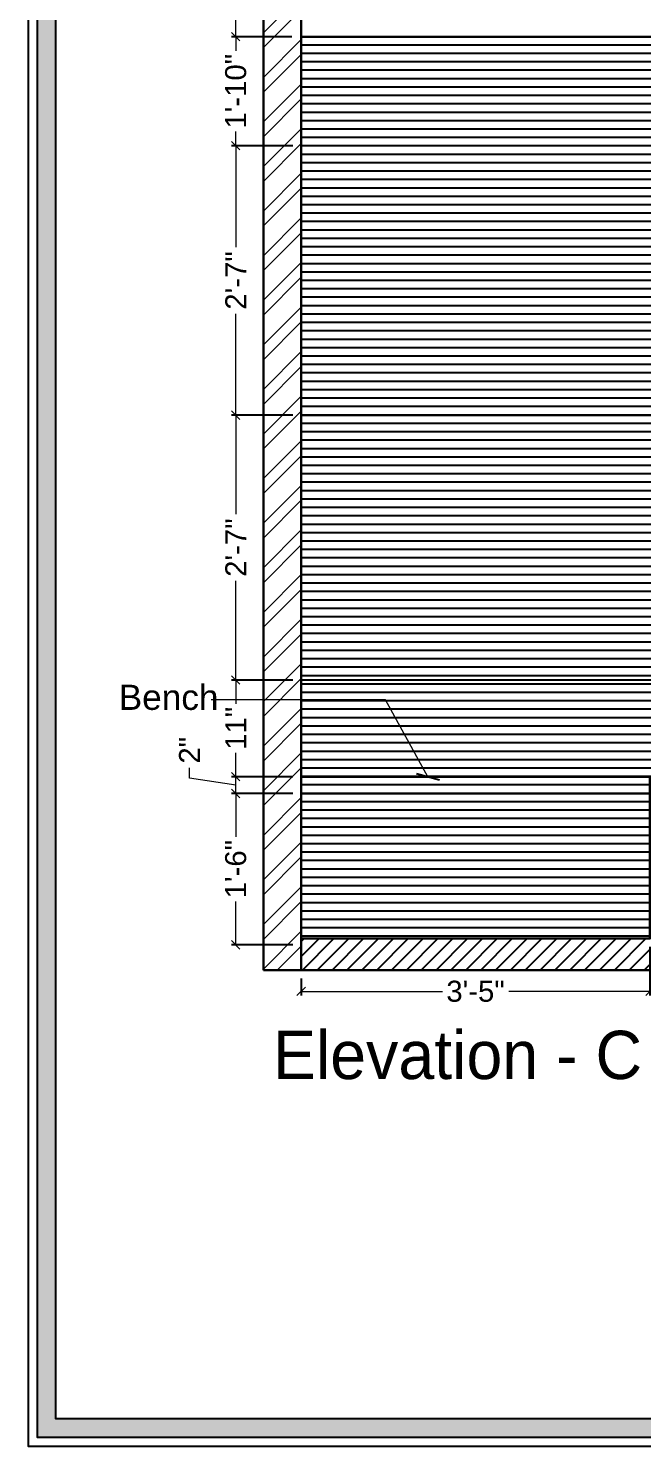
# Model space of a CAD drawing. Header units: millimetres. Extents: x 56222 to 3066687, y -650199 to -121287.
# Drawn here: x 149513 to 149586.1, y -182696.7 to -182528.1 of the extents above; entities that cross this region are included whole.
import ezdxf

# ---------------------------------------------------------------- set-up
doc = ezdxf.new("R2010")
doc.units = ezdxf.units.MM
doc.header["$MEASUREMENT"] = 0
doc.header["$PDMODE"] = 35
doc.linetypes.add('DASHED2', pattern=[0.375, 0.25, -0.125])
doc.layers.get('Defpoints').update_dxf_attribs({"color": 220})
for name, color, linetype, lineweight in [('dim05', 1, 'Continuous', 13), ('LABALLING', 1, 'Continuous', 25), ('NAME PLATE', 7, 'Continuous', 25), ('sec. mark', 5, 'Continuous', 25), ('wall', 7, 'Continuous', 30), ('XX~SLAB ( BEAM )~ ( DIM )', 7, 'Continuous', 9)]:
    doc.layers.add(name, color=color, linetype=linetype, lineweight=lineweight)
doc.layers.add('hatch', color=253, linetype='Continuous', lineweight=0, transparency=0.4)
doc.styles.add('Aerial', font='arial.ttf')
doc.styles.add('Arial', font='arial.ttf')
doc.styles.add('DATE', font='swissc.ttf', dxfattribs={"height": 6.75})
doc.styles.get("Standard").update_dxf_attribs({"font": 'arial.ttf', "height": 6})
doc.dimstyles.new('ISO-25', dxfattribs={"dimtxt": 2.5, "dimasz": 1, "dimexe": 0.5, "dimexo": 1, "dimtad": 0, "dimdec": 1, "dimlunit": 4, "dimtxsty": 'Standard', "dimblk": 'OBLIQUE', "dimcen": 2.5, "dimclrd": 1, "dimclre": 1, "dimclrt": 5, "dimadec": 0, "dimazin": 0, "dimtfac": 1, "dimtdec": 1, "dimtmove": 0, "dimatfit": 3, "dimfxl": 1, "dimlwd": -1, "dimarcsym": 0})
doc.dimstyles.new('NEW ', dxfattribs={"dimtxt": 3, "dimasz": 2, "dimexe": 1, "dimexo": 1, "dimgap": 0.089996337890625, "dimtad": 0, "dimtoh": 1, "dimzin": 3, "dimdsep": 46, "dimlunit": 4, "dimtxsty": 'Aerial', "dimblk": 'OBLIQUE', "dimcen": 0.089996337890625, "dimdle": 1, "dimclrd": 252, "dimclre": 252, "dimclrt": 7, "dimadec": 0, "dimazin": 1, "dimtfac": 1, "dimtdec": 0, "dimtofl": 0, "dimtmove": 1, "dimatfit": 3, "dimldrblk": 'OBLIQUE', "dimfxl": 1, "dimtolj": 1, "dimtzin": 0, "dimlwd": 5, "dimlwe": 5, "dimarcsym": 0})
pattern_1 = [(0, (-4547.035893649212, -187.0167556332599), (0, 1), [])]

# ---------------------------------------------------------------- blocks, each defined once
blk = doc.blocks.new('_Oblique')
at = {"layer": 'wall', "color": 0, "lineweight": -2}
blk.add_line((-0.5, -0.5), (0.5, 0.5), dxfattribs=at)
blk = doc.blocks.new('*D683')
at = {"layer": 'Defpoints', "color": 0, "lineweight": 25, "transparency": 16777216}
for p in [(149537.6872772225, -182619.0666364986), (149545.4719585796, -182619.0666364986), (149545.4719585795, -182637.0666364986)]:
    blk.add_point(p, dxfattribs=at)
at = {"layer": 'dim05', "color": 1, "linetype": 'Continuous', "lineweight": -2, "transparency": 16777216}
for p, q in [((149544.4719585796, -182619.0666364986), (149537.1872772225, -182619.0666364986)), ((149544.4719585795, -182637.0666364986), (149537.1872772225, -182637.0666364986))]:
    blk.add_line(p, q, dxfattribs=at)
at = {"layer": 'dim05', "color": 1, "linetype": 'Continuous', "transparency": 16777216}
for p, q in [((149537.6872772225, -182619.0666364986), (149537.6872772225, -182624.2364864303)), ((149537.6872772225, -182637.0666364986), (149537.6872772225, -182631.8967865668))]:
    blk.add_line(p, q, dxfattribs=at)
at = {"layer": 'dim05', "color": 1, "transparency": 16777216}
for p, rotation in [((149537.6872772225, -182619.0666364986), 90), ((149537.6872772225, -182637.0666364986), 270)]:
    blk.add_blockref('_Oblique', p, dxfattribs=dict(at, rotation=rotation))
at = {"layer": 'dim05', "color": 5, "lineweight": 25, "transparency": 16777216, "insert": (149537.6872772225, -182628.0666364986), "char_height": 2.5, "attachment_point": 5, "rotation": 90, "style": 'Arial'}
blk.add_mtext('1\'-6"', dxfattribs=at)
blk = doc.blocks.new('*D684')
at = {"layer": 'Defpoints', "color": 0, "lineweight": 25, "transparency": 16777216}
for p in [(149537.6872772227, -182617.0666364986), (149545.4719585796, -182617.0666364986), (149545.4719585796, -182619.0666364986)]:
    blk.add_point(p, dxfattribs=at)
at = {"layer": 'dim05', "color": 1, "linetype": 'Continuous', "transparency": 16777216}
for p, q in [((149532.1805815931, -182617.25885171), (149532.1805815931, -182616.00885171)), ((149537.6872772227, -182618.0666364986), (149532.1805815931, -182617.25885171)), ((149537.6872772227, -182619.0666364986), (149537.6872772227, -182617.0666364986))]:
    blk.add_line(p, q, dxfattribs=at)
at = {"layer": 'dim05', "color": 1, "linetype": 'Continuous', "lineweight": -2, "transparency": 16777216}
for p, q in [((149544.4719585796, -182617.0666364986), (149537.1872772227, -182617.0666364986)), ((149544.4719585796, -182619.0666364986), (149537.1872772227, -182619.0666364986))]:
    blk.add_line(p, q, dxfattribs=at)
at = {"layer": 'dim05', "color": 1, "transparency": 16777216}
for p, rotation in [((149537.6872772227, -182617.0666364986), 90), ((149537.6872772227, -182619.0666364986), 270)]:
    blk.add_blockref('_Oblique', p, dxfattribs=dict(at, rotation=rotation))
at = {"layer": 'dim05', "color": 5, "lineweight": 25, "transparency": 16777216, "insert": (149532.1805815931, -182613.9258025968), "char_height": 2.5, "attachment_point": 5, "rotation": 90, "style": 'Arial'}
blk.add_mtext('2"', dxfattribs=at)
blk = doc.blocks.new('*D687')
at = {"layer": 'Defpoints', "color": 0, "lineweight": 25, "transparency": 16777216}
for p in [(149537.6872772227, -182605.5706364986), (149545.4719585796, -182605.5706364986), (149545.4719585796, -182617.0666364986)]:
    blk.add_point(p, dxfattribs=at)
at = {"layer": 'dim05', "color": 1, "linetype": 'Continuous', "lineweight": -2, "transparency": 16777216}
for p, q in [((149544.4719585796, -182605.5706364986), (149537.1872772227, -182605.5706364986)), ((149544.4719585796, -182617.0666364986), (149537.1872772227, -182617.0666364986))]:
    blk.add_line(p, q, dxfattribs=at)
at = {"layer": 'dim05', "color": 1, "linetype": 'Continuous', "transparency": 16777216}
for p, q in [((149537.6872772227, -182605.5706364986), (149537.6872772227, -182608.4033909324)), ((149537.6872772227, -182617.0666364986), (149537.6872772227, -182614.2338820648))]:
    blk.add_line(p, q, dxfattribs=at)
at = {"layer": 'dim05', "color": 1, "transparency": 16777216}
for p, rotation in [((149537.6872772227, -182605.5706364986), 90), ((149537.6872772227, -182617.0666364986), 270)]:
    blk.add_blockref('_Oblique', p, dxfattribs=dict(at, rotation=rotation))
at = {"layer": 'dim05', "color": 5, "lineweight": 25, "transparency": 16777216, "insert": (149537.6872772226, -182611.3186364986), "char_height": 2.5, "attachment_point": 5, "rotation": 90, "style": 'Arial'}
blk.add_mtext('11"', dxfattribs=at)
blk = doc.blocks.new('*D688')
at = {"layer": 'Defpoints', "color": 0, "lineweight": 25, "transparency": 16777216}
for p in [(149537.6872772228, -182574.0746364986), (149545.4719585796, -182574.0746364986), (149544.4719585796, -182605.5706364987)]:
    blk.add_point(p, dxfattribs=at)
at = {"layer": 'dim05', "color": 1, "linetype": 'Continuous', "lineweight": -2, "transparency": 16777216}
for p, q in [((149544.4719585796, -182574.0746364986), (149537.1872772228, -182574.0746364986)), ((149543.4719585796, -182605.5706364987), (149537.1872772228, -182605.5706364987))]:
    blk.add_line(p, q, dxfattribs=at)
at = {"layer": 'dim05', "color": 1, "linetype": 'Continuous', "transparency": 16777216}
for p, q in [((149537.6872772228, -182574.0746364986), (149537.6872772228, -182585.8535028015)), ((149537.6872772228, -182605.5706364987), (149537.6872772228, -182593.7917701957))]:
    blk.add_line(p, q, dxfattribs=at)
at = {"layer": 'dim05', "color": 1, "transparency": 16777216}
for p, rotation in [((149537.6872772228, -182574.0746364986), 90), ((149537.6872772228, -182605.5706364987), 270)]:
    blk.add_blockref('_Oblique', p, dxfattribs=dict(at, rotation=rotation))
at = {"layer": 'dim05', "color": 5, "lineweight": 25, "transparency": 16777216, "insert": (149537.6872772228, -182589.8226364986), "char_height": 2.5, "attachment_point": 5, "rotation": 90, "style": 'Arial'}
blk.add_mtext('2\'-7"', dxfattribs=at)
blk = doc.blocks.new('*D689')
at = {"layer": 'Defpoints', "color": 0, "lineweight": 25, "transparency": 16777216}
for p in [(149537.6872772231, -182542.0243362134), (149545.4762037679, -182542.0243362134), (149545.4719585796, -182574.0746364986)]:
    blk.add_point(p, dxfattribs=at)
at = {"layer": 'dim05', "color": 1, "linetype": 'Continuous', "lineweight": -2, "transparency": 16777216}
for p, q in [((149544.4762037679, -182542.0243362134), (149537.1872772231, -182542.0243362134)), ((149544.4719585796, -182574.0746364986), (149537.1872772231, -182574.0746364986))]:
    blk.add_line(p, q, dxfattribs=at)
at = {"layer": 'dim05', "color": 1, "linetype": 'Continuous', "transparency": 16777216}
for p, q in [((149537.6872772231, -182542.0243362134), (149537.6872772231, -182554.0803526588)), ((149537.6872772231, -182574.0746364986), (149537.6872772231, -182562.0186200531))]:
    blk.add_line(p, q, dxfattribs=at)
at = {"layer": 'dim05', "color": 1, "transparency": 16777216}
for p, rotation in [((149537.6872772231, -182542.0243362134), 90), ((149537.6872772231, -182574.0746364986), 270)]:
    blk.add_blockref('_Oblique', p, dxfattribs=dict(at, rotation=rotation))
at = {"layer": 'dim05', "color": 5, "lineweight": 25, "transparency": 16777216, "insert": (149537.687277223, -182558.049486356), "char_height": 2.5, "attachment_point": 5, "rotation": 90, "style": 'Arial'}
blk.add_mtext('2\'-7"', dxfattribs=at)
blk = doc.blocks.new('*D690')
at = {"layer": 'Defpoints', "color": 0, "lineweight": 25, "transparency": 16777216}
for p in [(149537.6872772233, -182529.0666364985), (149545.3506043059, -182529.0666364985), (149545.4762037679, -182542.0243362134)]:
    blk.add_point(p, dxfattribs=at)
at = {"layer": 'dim05', "color": 1, "linetype": 'Continuous', "lineweight": -2, "transparency": 16777216}
for p, q in [((149544.3506043059, -182529.0666364985), (149537.1872772233, -182529.0666364985)), ((149544.4762037679, -182542.0243362134), (149537.1872772233, -182542.0243362134))]:
    blk.add_line(p, q, dxfattribs=at)
at = {"layer": 'dim05', "color": 1, "linetype": 'Continuous', "transparency": 16777216}
for p, q in [((149537.6872772233, -182529.0666364985), (149537.6872772233, -182530.7441562059)), ((149537.6872772233, -182542.0243362134), (149537.6872772233, -182540.346816506))]:
    blk.add_line(p, q, dxfattribs=at)
at = {"layer": 'dim05', "color": 1, "transparency": 16777216}
for p, rotation in [((149537.6872772233, -182529.0666364985), 90), ((149537.6872772233, -182542.0243362134), 270)]:
    blk.add_blockref('_Oblique', p, dxfattribs=dict(at, rotation=rotation))
at = {"layer": 'dim05', "color": 5, "lineweight": 25, "transparency": 16777216, "insert": (149537.6872772233, -182535.545486356), "char_height": 2.5, "attachment_point": 5, "rotation": 90, "style": 'Arial'}
blk.add_mtext('1\'-10"', dxfattribs=at)
blk = doc.blocks.new('*D710')
at = {"layer": 'Defpoints', "color": 0, "lineweight": 25, "transparency": 16777216}
for p in [(149537.6872772235, -182516.0666364986), (149545.4719585796, -182516.0666364986), (149545.3506043059, -182529.0666364985)]:
    blk.add_point(p, dxfattribs=at)
at = {"layer": 'dim05', "color": 1, "linetype": 'Continuous', "lineweight": -2, "transparency": 16777216}
for p, q in [((149544.4719585796, -182516.0666364986), (149537.1872772235, -182516.0666364986)), ((149544.3506043059, -182529.0666364985), (149537.1872772235, -182529.0666364985))]:
    blk.add_line(p, q, dxfattribs=at)
at = {"layer": 'dim05', "color": 1, "linetype": 'Continuous', "transparency": 16777216}
for p, q in [((149537.6872772235, -182516.0666364986), (149537.6872772235, -182518.7364864303)), ((149537.6872772235, -182529.0666364985), (149537.6872772235, -182526.3967865668))]:
    blk.add_line(p, q, dxfattribs=at)
at = {"layer": 'dim05', "color": 1, "transparency": 16777216}
for p, rotation in [((149537.6872772235, -182516.0666364986), 90), ((149537.6872772235, -182529.0666364985), 270)]:
    blk.add_blockref('_Oblique', p, dxfattribs=dict(at, rotation=rotation))
at = {"layer": 'dim05', "color": 5, "lineweight": 25, "transparency": 16777216, "insert": (149537.6872772234, -182522.5666364986), "char_height": 2.5, "attachment_point": 5, "rotation": 90, "style": 'Arial'}
blk.add_mtext('1\'-1"', dxfattribs=at)
blk = doc.blocks.new('*D752')
at = {"layer": 'Defpoints', "color": 0, "lineweight": 25, "transparency": 16777216}
for p in [(149586.9699585803, -182636.3166364985), (149545.4719585795, -182640.0666364985), (149586.9699585803, -182642.6042812896)]:
    blk.add_point(p, dxfattribs=at)
at = {"layer": 'dim05', "color": 1, "linetype": 'Continuous', "lineweight": -2, "transparency": 16777216}
for p, q in [((149586.9699585803, -182637.3166364985), (149586.9699585803, -182643.1042812896)), ((149545.4719585795, -182641.0666364985), (149545.4719585795, -182643.1042812896))]:
    blk.add_line(p, q, dxfattribs=at)
at = {"layer": 'dim05', "color": 1, "linetype": 'Continuous', "transparency": 16777216}
for p, q in [((149545.4719585795, -182642.6042812896), (149562.2739940505, -182642.6042812896)), ((149586.9699585803, -182642.6042812896), (149570.1679231092, -182642.6042812896))]:
    blk.add_line(p, q, dxfattribs=at)
at = {"layer": 'dim05', "color": 1, "transparency": 16777216, "rotation": 180}
blk.add_blockref('_Oblique', (149545.4719585795, -182642.6042812896), dxfattribs=at)
at = {"layer": 'dim05', "color": 1, "transparency": 16777216}
blk.add_blockref('_Oblique', (149586.9699585803, -182642.6042812896), dxfattribs=at)
at = {"layer": 'dim05', "color": 5, "lineweight": 25, "transparency": 16777216, "insert": (149566.2209585799, -182642.6042812896), "char_height": 2.5, "attachment_point": 5, "style": 'Arial'}
blk.add_mtext('3\'-5"', dxfattribs=at)

msp = doc.modelspace()

# ---------------------------------------------------------------- hatches: boundary and pattern name
at = {"layer": 'hatch', "ltscale": 10}
h = msp.add_hatch(dxfattribs=at)
h.set_pattern_fill('ANSI32', color=256, scale=10, style=0)
h.set_pattern_definition([(45, (4314.124532861926, -4450.306349375605), (-2.651650429449553, 2.651650429449553), []), (45, (4315.892299811938, -4450.306349375605), (-2.651650429449553, 2.651650429449553), [])])
h.paths.add_polyline_path([(149540.9719585794, -182640.0666364985), (149545.4719585795, -182640.0666364985), (149545.4719585795, -182516.0666364986), (149540.9719585794, -182516.0666364986)])
h.paths.add_polyline_path([(149672.9719585795, -182640.0666364985), (149677.4719585795, -182640.0666364985), (149677.4719585795, -182529.0666364985), (149672.9719585795, -182529.0666364985)])
at = {"layer": 'hatch', "linetype": 'DASHED2', "lineweight": 25}
h = msp.add_hatch(dxfattribs=at)
h.set_pattern_fill('ANSI31', color=256, scale=10)
h.set_pattern_definition([(45, (-4547.035893649212, -187.0167556332599), (-0.8838834764831844, 0.8838834764831844), [])])
h.paths.add_polyline_path([(149672.9719585795, -182640.0666364985), (149672.9719585795, -182636.3166364985), (149625.4719585785, -182636.3166364985), (149586.4719585795, -182636.3166364985), (149545.4719585795, -182636.3166364985), (149545.4719585795, -182640.0666364985)])
h.paths.add_polyline_path([(149572.5248421403, -182636.3166364985), (149585.9477616491, -182636.3166364985)], flags=16)
at = {"layer": 'NAME PLATE', "true_color": 0xd39e00}
h = msp.add_hatch(color=42, dxfattribs=at)
h.paths.add_polyline_path([(149514.0969941941, -182475.6331257961), (149514.0969941941, -182695.6526172166), (149826.6800135213, -182695.6526172166), (149826.6800135213, -182475.6331257961)])
h.paths.add_polyline_path([(149516.2907629614, -182477.8268945639), (149824.4862447537, -182477.8268945639), (149824.4862447537, -182693.4588484489), (149516.2907629614, -182693.4588484489)], flags=16)
at = {"layer": 'XX~SLAB ( BEAM )~ ( DIM )', "linetype": 'DASHED2', "lineweight": 25, "true_color": 0xdeceba, "transparency": 33554493}
h = msp.add_hatch(dxfattribs=at)
h.set_pattern_fill('_USER', color=254, pattern_type=0)
h.set_pattern_definition(pattern_1)
h.paths.add_polyline_path([(149587.4699585795, -182619.0666364985), (149545.4719585795, -182619.0666364985), (149545.4719585795, -182636.3166364985), (149587.4699585795, -182636.3166364985)])
h.paths.add_polyline_path([(149587.4719585796, -182617.0666364985), (149545.4719585795, -182617.0666364985), (149545.4719585795, -182619.0666364985), (149587.4719585796, -182619.0666364985)])
h.paths.add_polyline_path([(149587.4719585804, -182583.1686364983), (149587.4719585804, -182574.0746364985), (149545.4719585795, -182574.0746364985), (149545.4719585795, -182605.5706364985), (149587.4719585804, -182605.5706364985), (149587.4719585804, -182600.8846364985), (149587.4719585804, -182592.0266364984)])
h.paths.add_polyline_path([(149587.4719585792, -182542.0158295599), (149545.4719585795, -182542.0243370732), (149545.4719585795, -182574.0746364985), (149587.4719585805, -182574.0746364985)])
h.paths.add_polyline_path([(149587.4719585778, -182529.0666364986), (149545.4719585795, -182529.0666364985), (149545.4762037678, -182542.0243362133), (149587.4719585792, -182542.0158295599)])
h.paths.add_polyline_path([(149625.4719585795, -182529.0666364985), (149625.4719585783, -182529.0666364971), (149587.4719585778, -182529.0666365), (149587.4719585792, -182542.0158295599), (149625.4112814434, -182542.0158295569)])
h.paths.add_polyline_path([(149625.4112814413, -182542.0158295569), (149587.4719585792, -182542.0158295599), (149587.4719585805, -182574.0746364985), (149625.5326357171, -182574.0746364957)])
h.paths.add_polyline_path([(149625.5326357171, -182574.0746364957), (149587.4719585804, -182574.0746364985), (149587.4719585804, -182583.1686364997), (149625.4112814461, -182583.1686364969)])
h = msp.add_hatch(dxfattribs=at)
h.set_pattern_fill('_USER', color=254, pattern_type=0)
h.set_pattern_definition(pattern_1)
h.paths.add_polyline_path([(149587.4699585795, -182605.5706364985), (149545.4719585795, -182605.5706364985), (149545.4719585795, -182617.0666364985), (149587.4699585795, -182617.0666364985)])

# ---------------------------------------------------------------- linework, layer by layer
at = {"color": 6, "lineweight": 30}
msp.add_line((149672.9719585795, -182529.0666364985), (149545.3506043058, -182529.0666364985), dxfattribs=at)
at = {"layer": 'NAME PLATE', "color": 42, "true_color": 0xd39e00}
for points in [[(149513.0001098103, -182474.5362414123), (149827.7768979048, -182474.5362414123), (149827.7768979048, -182696.7495016005), (149513.0001098103, -182696.7495016005)], [(149514.0969941941, -182475.6331257961), (149826.6800135213, -182475.6331257961), (149826.6800135213, -182695.6526172166), (149514.0969941941, -182695.6526172166)], [(149516.2907629614, -182477.8268945639), (149824.4862447537, -182477.8268945639), (149824.4862447537, -182693.4588484489), (149516.2907629614, -182693.4588484489)]]:
    msp.add_lwpolyline(points, close=True, dxfattribs=at)
at = {"layer": 'wall', "lineweight": 30}
for p, q in [((149540.9719585794, -182640.0666364985), (149540.9719585794, -182513.1267449434)), ((149545.4719585795, -182640.0666364985), (149545.4719585795, -182516.0666364986)), ((149545.4719585795, -182619.0666364985), (149586.9699585803, -182619.0666364985)), ((149540.9719585794, -182640.0666364985), (149677.4719585795, -182640.0666364985))]:
    msp.add_line(p, q, dxfattribs=at)
msp.add_lwpolyline([(149545.4719585795, -182617.0666364985), (149586.9699585803, -182617.0666364985), (149586.9699585803, -182636.3166364985), (149545.4719585795, -182636.3166364985)], close=True, dxfattribs=at)
at = {"layer": 'XX~SLAB ( BEAM )~ ( DIM )', "color": 27, "lineweight": 25, "true_color": 0x7d5120}
for points in [[(149587.4719585795, -182529.0666364986), (149587.4719585795, -182542.0158295599), (149545.4762037678, -182542.0243362133), (149545.4719585795, -182529.0666364985)], [(149587.4719585795, -182542.0158295599), (149587.4719585804, -182574.0746364985), (149545.4719585795, -182574.0746364985), (149545.4719585795, -182542.0243370732)], [(149587.4719585804, -182574.0746364985), (149587.4719585804, -182605.5706364985), (149545.4719585795, -182605.5706364985), (149545.4719585795, -182574.0746364985)], [(149545.4719585795, -182605.5706364985), (149545.4719585795, -182617.0666364985), (149587.4719585795, -182617.0666364985), (149587.4719585795, -182605.5706364985)]]:
    msp.add_lwpolyline(points, close=True, dxfattribs=at)

# ---------------------------------------------------------------- texts
at = {"layer": 'LABALLING', "lineweight": 5, "ltscale": 4, "insert": (149523.749573389, -182606.1247530722), "char_height": 3, "attachment_point": 1}
msp.add_mtext('Bench', dxfattribs=at)
at = {"layer": 'sec. mark', "lineweight": 20, "insert": (149533.9654788487, -182647.2896410569), "char_height": 5.740006577318957, "attachment_point": 1, "style": 'DATE'}
msp.add_mtext_dynamic_manual_height_columns('\\pxqc;{\\fCentury Gothic|b0|i0|c0|p34;\\C5;Elevation - C}', width=60.21434892341495, gutter_width=1, heights=[0], dxfattribs=at)

# ---------------------------------------------------------------- dimensions: what is measured, and where the dimension line sits
at = {"layer": 'dim05', "color": 27, "lineweight": 25, "true_color": 0x7d5120}
for base, p1, p2, picture, middle in [((149537.6872772235, -182516.0666364986), (149545.3506043058, -182529.0666364985), (149545.4719585795, -182516.0666364986), '*D710', (149537.6872772234, -182522.5666364986)), ((149537.6872772228, -182574.0746364986), (149544.4719585796, -182605.5706364986), (149545.4719585795, -182574.0746364985), '*D688', (149537.6872772228, -182589.8226364986)), ((149537.6872772227, -182605.5706364986), (149545.4719585795, -182617.0666364985), (149545.4719585795, -182605.5706364985), '*D687', (149537.6872772226, -182611.3186364986)), ((149537.6872772225, -182619.0666364986), (149545.4719585795, -182637.0666364985), (149545.4719585795, -182619.0666364985), '*D683', (149537.6872772225, -182628.0666364986))]:
    dim = msp.add_linear_dim(base=base, p1=p1, p2=p2, angle=90, dimstyle='ISO-25', override={"dimdec": 0, "dimtxsty": 'Arial', "dimtmove": 1}, dxfattribs=at)
    dim.commit()
    dim.dimension.update_dxf_attribs({"geometry": picture, "text_midpoint": middle})
for base, p1, p2, text, picture, middle in [((149537.6872772233, -182529.0666364985), (149545.4762037678, -182542.0243362133), (149545.3506043058, -182529.0666364985), '1\'-10"', '*D690', (149537.6872772233, -182535.545486356)), ((149537.6872772231, -182542.0243362134), (149545.4719585795, -182574.0746364985), (149545.4762037678, -182542.0243362133), '2\'-7"', '*D689', (149537.687277223, -182558.049486356))]:
    dim = msp.add_linear_dim(base=base, p1=p1, p2=p2, angle=90, text=text, dimstyle='ISO-25', override={"dimdec": 0, "dimtxsty": 'Arial', "dimtmove": 1}, dxfattribs=at)
    dim.commit()
    dim.dimension.update_dxf_attribs({"geometry": picture, "text_midpoint": middle})
dim = msp.add_linear_dim(base=(149537.6872772227, -182617.0666364986), p1=(149545.4719585795, -182619.0666364985), p2=(149545.4719585795, -182617.0666364985), angle=90, dimstyle='ISO-25', override={"dimdec": 0, "dimtxsty": 'Arial', "dimtmove": 1}, dxfattribs=at)
dim.commit()
dim.dimension.update_dxf_attribs({"geometry": '*D684', "text_midpoint": (149532.1805815931, -182615.38385171), "dimtype": 160})
dim = msp.add_linear_dim(base=(149586.9699585803, -182642.6042812896), p1=(149545.4719585795, -182640.0666364985), p2=(149586.9699585803, -182636.3166364985), dimstyle='ISO-25', override={"dimdec": 0, "dimtxsty": 'Arial', "dimtmove": 1}, dxfattribs=at)
dim.commit()
dim.dimension.update_dxf_attribs({"geometry": '*D752', "text_midpoint": (149566.2209585799, -182642.6042812896)})

# ---------------------------------------------------------------- leaders
at = {"layer": 'LABALLING', "lineweight": 5, "ltscale": 2}
msp.add_leader([(149560.5569078742, -182617.0666364985), (149555.5007886552, -182607.9192279784), (149534.7730047836, -182607.9192279784)], dimstyle='NEW ', override={"dimexe": 7, "dimexo": 7, "dimclrd": 1, "dimfxl": 200, "dimfxlon": 1, "dimarcsym": 2}, dxfattribs=at)

doc.saveas('drawing.dxf')
